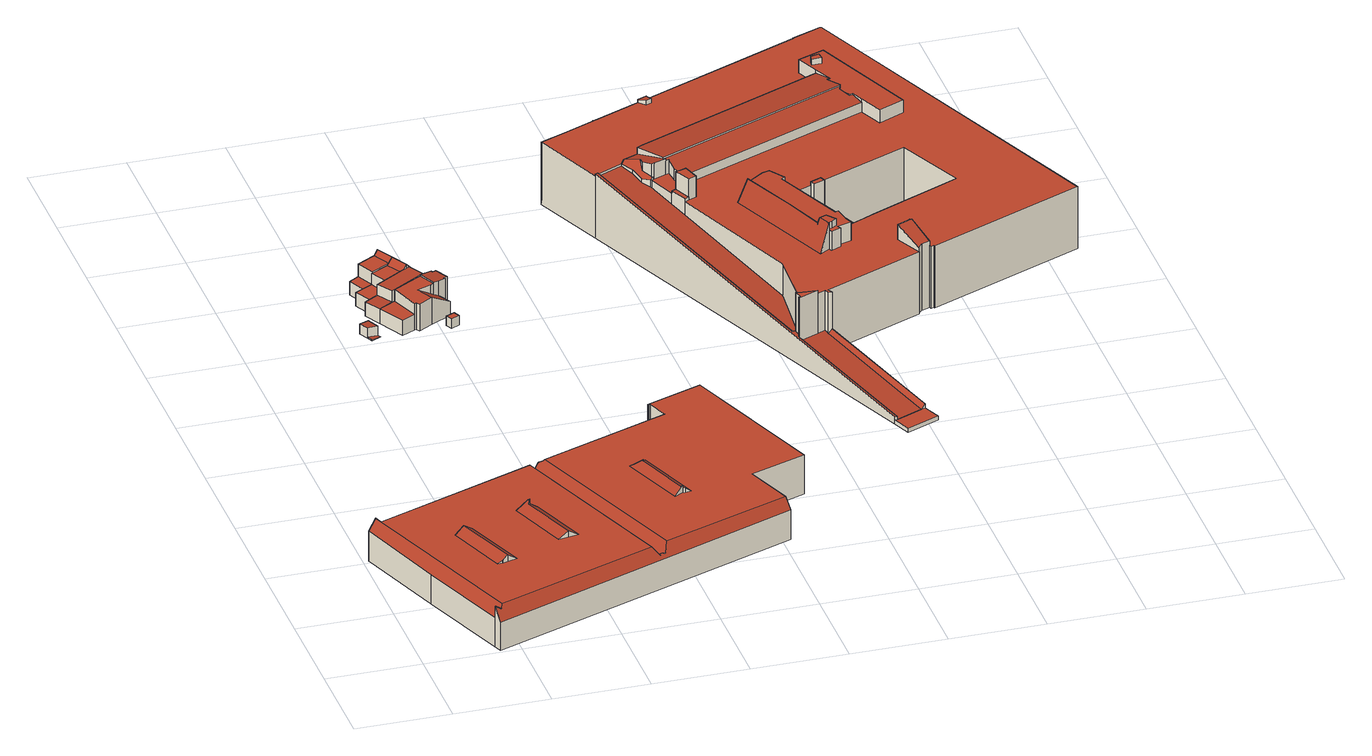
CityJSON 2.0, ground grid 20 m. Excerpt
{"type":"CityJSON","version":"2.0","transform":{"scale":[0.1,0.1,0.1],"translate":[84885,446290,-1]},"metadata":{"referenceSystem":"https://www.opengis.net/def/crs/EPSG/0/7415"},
"CityObjects":{
"building1":{"type":"Building","attributes":{"b3_bag_bag_overlap":0,"b3_dak_type":"slanted","b3_h_dak_50p":8.83,"b3_h_dak_70p":8.85,"b3_h_dak_max":10.49,"b3_h_dak_min":0.5,"b3_h_maaiveld":-0.081,"b3_kas_warenhuis":false,"b3_mutatie_ahn3_ahn4":false,"b3_opp_buitenmuur":1751.98,"b3_opp_dak_plat":2785.94,"b3_opp_dak_schuin":986.57,"b3_opp_grond":3411.85,"b3_opp_scheidingsmuur":124.76,"b3_reconstructie_onvolledig":false,"b3_rmse_lod12":0.497,"b3_rmse_lod13":0.497,"b3_rmse_lod22":0.145,"b3_val3dity_lod12":"[]","b3_val3dity_lod13":"[]","b3_val3dity_lod22":"[]","b3_volume_lod12":30475.56,"b3_volume_lod13":30475.56,"b3_volume_lod22":29940.79,"geconstateerd":false,"oorspronkelijkbouwjaar":1985,"status":"Pand in gebruik"},"children":["building1-1"]},
"building1-1":{"type":"BuildingPart","parents":["building1"],"geometry":[{"type":"Solid","lod":"2.2","boundaries":[[[[0,1,2,3,4,5,6,7,8,9,10,11,12,13,14,15,16,17,18,19,20,21,22,23,24,25,26]],[[27,21,20,28]],[[29,30,22,21,27]],[[31,23,22,30]],[[32,19,18,33]],[[33,18,17,34]],[[35,36,25,24,37]],[[34,17,16,38]],[[38,16,15,39]],[[40,41,42]],[[39,15,14,43,44]],[[45,46,30,29]],[[47,13,12,48]],[[48,12,11,49]],[[50,51,52]],[[53,6,5,54]],[[55,7,6,53]],[[46,45,56]],[[57,26,25,36]],[[58,59,60]],[[61,62,63]],[[28,20,19,32]],[[64,65,66,67]],[[68,69,70]],[[52,71,72]],[[69,68,72]],[[73,74,75]],[[74,73,65,64]],[[76,77,78]],[[67,66,79]],[[59,58,80]],[[81,82,83]],[[84,81,85]],[[82,81,84,62,61]],[[54,5,4,86]],[[87,8,7,55]],[[88,89,90]],[[77,76,91,92,93]],[[91,76,94]],[[93,92,95]],[[96,97,98,99]],[[98,97,100]],[[97,96,101,102]],[[102,101,103]],[[104,1,0,105]],[[86,4,3,106]],[[107,9,8,87]],[[108,109,10,9,107]],[[49,11,10,109]],[[70,109,108]],[[89,88,110]],[[41,40,111]],[[44,43,51,50]],[[43,14,13,47]],[[105,0,26,57]],[[106,3,2,112]],[[112,2,1,104]],[[37,24,23,31]],[[36,35,113]],[[67,79,42,41]],[[85,81,83,58,60]],[[82,61,63,80,58,83]],[[89,110,114,115,116,117,56,45,29,27,28,32,118,90]],[[98,100,78,77,93,95,99]],[[102,103,94,76,78,100,97]],[[70,108,107,87,55,53,88,90,118,68]],[[115,119,113,117,116],[40,42,79,66,65,73,75,111],[84,85,60,59,80,63,62]],[[41,111,75,74,64,67]],[[44,50,52,72,68,118,32,33,34,38,39],[103,101,96,99,95,92,91,94]],[[43,47,48,49,109,70,69,72,71,52,51]],[[113,35,37,31,30,46,56,117]],[[36,113,119,54,86,106,112,104,105,57]],[[119,115,114,110,88,53,54]]]],"semantics":{"surfaces":[{"type":"GroundSurface"},{"type":"WallSurface","on_footprint_edge":true},{"type":"WallSurface","on_footprint_edge":false},{"type":"RoofSurface"}],"values":[[0,1,1,1,1,1,1,1,1,2,1,2,1,1,2,1,1,2,1,2,2,1,2,2,2,2,2,2,2,2,2,2,2,2,1,1,2,2,2,2,2,2,2,2,1,1,1,1,1,2,2,2,2,1,1,1,1,1,2,3,3,3,3,3,3,3,3,3,3,3,3,3,3]]}}]},
"building2":{"type":"Building","attributes":{"b3_dak_type":"multiple horizontal","b3_h_dak_50p":1.98,"b3_h_dak_70p":2,"b3_h_dak_max":2.14,"b3_h_dak_min":-0.28,"b3_h_maaiveld":-0.198,"b3_kas_warenhuis":false,"b3_mutatie_ahn3_ahn4":false,"b3_opp_buitenmuur":15.7,"b3_opp_dak_plat":0,"b3_opp_dak_schuin":7.91,"b3_opp_grond":7.88,"b3_opp_scheidingsmuur":5.1,"b3_reconstructie_onvolledig":false,"b3_rmse_lod12":0.792,"b3_rmse_lod13":0.792,"b3_rmse_lod22":0.373,"b3_val3dity_lod12":"[]","b3_val3dity_lod13":"[]","b3_val3dity_lod22":"[]","b3_volume_lod12":17.32,"b3_volume_lod13":17.32,"b3_volume_lod22":12.14,"geconstateerd":false,"oorspronkelijkbouwjaar":1920,"status":"Pand ten onrechte opgevoerd"},"children":["building2-1"]},
"building2-1":{"type":"BuildingPart","parents":["building2"],"geometry":[{"type":"Solid","lod":"2.2","boundaries":[[[[120,121,122,123,124,125]],[[126,123,122]],[[127,120,125,128]],[[128,125,124,129,130]],[[129,124,123,126]],[[130,129,121,131]],[[131,121,120,127]],[[121,129,126,122]],[[131,127,128,130]]]],"semantics":{"surfaces":[{"type":"GroundSurface"},{"type":"WallSurface","on_footprint_edge":true},{"type":"WallSurface","on_footprint_edge":false},{"type":"RoofSurface"}],"values":[[0,1,1,1,1,2,1,3,3]]}}]},
"building3":{"type":"Building","attributes":{"b3_bag_bag_overlap":0,"b3_bouwlagen":2,"b3_dak_type":"slanted","b3_h_dak_50p":5.43,"b3_h_dak_70p":5.51,"b3_h_dak_max":6.83,"b3_h_dak_min":0.01,"b3_h_maaiveld":-0.236,"b3_kas_warenhuis":false,"b3_mutatie_ahn3_ahn4":false,"b3_opp_buitenmuur":50.2,"b3_opp_dak_plat":34.55,"b3_opp_dak_schuin":26.63,"b3_opp_grond":52.34,"b3_opp_scheidingsmuur":120.59,"b3_reconstructie_onvolledig":false,"b3_rmse_lod12":1.66,"b3_rmse_lod13":1.66,"b3_rmse_lod22":0.381,"b3_val3dity_lod12":"[]","b3_val3dity_lod13":"[]","b3_val3dity_lod22":"[]","b3_volume_lod12":299.65,"b3_volume_lod13":299.65,"b3_volume_lod22":254.77,"geconstateerd":false,"oorspronkelijkbouwjaar":1920,"status":"Pand in gebruik"},"children":["building3-1"]},
"building3-1":{"type":"BuildingPart","parents":["building3"],"geometry":[{"type":"Solid","lod":"2.2","boundaries":[[[[132,133,134,135,136,137,138,139,140,141,142,143]],[[144,138,137,145]],[[146,139,138,144]],[[147,136,135,148]],[[145,137,136,147]],[[149,140,139,146]],[[150,133,132,151]],[[152,150,153,154]],[[151,132,143,155]],[[156,141,140,149]],[[157,134,133,150,152]],[[148,135,134,157]],[[154,153,142,141,156]],[[155,143,142,153]],[[148,149,146,144,145,147]],[[157,156,149,148]],[[154,156,157,152]],[[155,153,150,151]]]],"semantics":{"surfaces":[{"type":"GroundSurface"},{"type":"WallSurface","on_footprint_edge":true},{"type":"WallSurface","on_footprint_edge":false},{"type":"RoofSurface"}],"values":[[0,1,1,1,1,1,1,2,1,1,1,1,1,1,3,3,3,3]]}}]},
"building4":{"type":"Building","attributes":{"b3_bag_bag_overlap":0,"b3_bouwlagen":2,"b3_dak_type":"slanted","b3_h_dak_50p":5.76,"b3_h_dak_70p":5.83,"b3_h_dak_max":6.79,"b3_h_dak_min":-0.13,"b3_h_maaiveld":-0.237,"b3_kas_warenhuis":false,"b3_mutatie_ahn3_ahn4":false,"b3_opp_buitenmuur":52.47,"b3_opp_dak_plat":12.99,"b3_opp_dak_schuin":45.67,"b3_opp_grond":54.66,"b3_opp_scheidingsmuur":134.34,"b3_reconstructie_onvolledig":false,"b3_rmse_lod12":1.47,"b3_rmse_lod13":1.47,"b3_rmse_lod22":0.449,"b3_val3dity_lod12":"[]","b3_val3dity_lod13":"[]","b3_val3dity_lod22":"[]","b3_volume_lod12":331.09,"b3_volume_lod13":331.09,"b3_volume_lod22":291.12,"geconstateerd":false,"oorspronkelijkbouwjaar":1920,"status":"Pand in gebruik"},"children":["building4-1"]},
"building4-1":{"type":"BuildingPart","parents":["building4"],"geometry":[{"type":"Solid","lod":"2.2","boundaries":[[[[158,159,139,160,161,162,163,164]],[[165,161,160,166]],[[167,139,159,168]],[[169,170,162,161,165]],[[166,160,139,167]],[[171,164,163,172]],[[173,174,170,169]],[[172,163,162,170]],[[168,159,158,174,173]],[[174,158,164,171]],[[166,167,168,165]],[[168,173,169,165]],[[174,171,172,170]]]],"semantics":{"surfaces":[{"type":"GroundSurface"},{"type":"WallSurface","on_footprint_edge":true},{"type":"WallSurface","on_footprint_edge":false},{"type":"RoofSurface"}],"values":[[0,1,1,1,1,1,2,1,1,1,3,3,3]]}}]},
"building5":{"type":"Building","attributes":{"b3_bag_bag_overlap":0,"b3_bouwlagen":2,"b3_dak_type":"slanted","b3_h_dak_50p":5.79,"b3_h_dak_70p":5.86,"b3_h_dak_max":6.74,"b3_h_dak_min":2.67,"b3_h_maaiveld":-0.236,"b3_kas_warenhuis":false,"b3_mutatie_ahn3_ahn4":false,"b3_opp_buitenmuur":169.05,"b3_opp_dak_plat":68.88,"b3_opp_dak_schuin":35.14,"b3_opp_grond":95.17,"b3_opp_scheidingsmuur":72.58,"b3_reconstructie_onvolledig":false,"b3_rmse_lod12":1.47,"b3_rmse_lod13":1.47,"b3_rmse_lod22":0.343,"b3_val3dity_lod12":"[]","b3_val3dity_lod13":"[]","b3_val3dity_lod22":"[]","b3_volume_lod12":579.38,"b3_volume_lod13":579.38,"b3_volume_lod22":496.64,"geconstateerd":false,"oorspronkelijkbouwjaar":1920,"status":"Pand in gebruik"},"children":["building5-1"]},
"building5-1":{"type":"BuildingPart","parents":["building5"],"geometry":[{"type":"Solid","lod":"2.2","boundaries":[[[[175,176,177,178,179,180,163,181,182,160,183,184,185,186,187,188]],[[189,186,185,190]],[[191,192,188,187,193]],[[194,175,188,192]],[[195,196,197,198]],[[198,197,179,178,199]],[[193,187,186,189]],[[190,185,184,200]],[[200,184,183,201]],[[201,183,160,202]],[[202,160,182,203,204]],[[205,206,207,192,191]],[[204,203,206,205]],[[208,209,207,206]],[[172,163,180,210]],[[199,178,177,211]],[[211,177,176,212]],[[203,182,181,196,195]],[[196,181,163,172]],[[210,180,179,197]],[[212,176,175,194]],[[209,208,213]],[[204,205,191,193,189,190,200,201,202]],[[210,197,196,172]],[[209,213,212,194,192,207]],[[213,208,206,203,195,198,199,211,212]]]],"semantics":{"surfaces":[{"type":"GroundSurface"},{"type":"WallSurface","on_footprint_edge":true},{"type":"WallSurface","on_footprint_edge":false},{"type":"RoofSurface"}],"values":[[0,1,1,1,2,1,1,1,1,1,1,2,2,2,1,1,1,1,1,1,1,2,3,3,3,3]]}}]},
"building6":{"type":"Building","attributes":{"b3_bag_bag_overlap":0,"b3_bouwlagen":2,"b3_dak_type":"slanted","b3_h_dak_50p":5.76,"b3_h_dak_70p":5.81,"b3_h_dak_max":6.86,"b3_h_dak_min":2.69,"b3_h_maaiveld":-0.236,"b3_kas_warenhuis":false,"b3_mutatie_ahn3_ahn4":false,"b3_opp_buitenmuur":44.33,"b3_opp_dak_plat":27.21,"b3_opp_dak_schuin":25.32,"b3_opp_grond":43.8,"b3_opp_scheidingsmuur":114.16,"b3_reconstructie_onvolledig":false,"b3_rmse_lod12":1.47,"b3_rmse_lod13":1.47,"b3_rmse_lod22":0.113,"b3_val3dity_lod12":"[]","b3_val3dity_lod13":"[]","b3_val3dity_lod22":"[]","b3_volume_lod12":264.33,"b3_volume_lod13":264.33,"b3_volume_lod22":228.85,"geconstateerd":false,"oorspronkelijkbouwjaar":1920,"status":"Pand in gebruik"},"children":["building6-1"]},
"building6-1":{"type":"BuildingPart","parents":["building6"],"geometry":[{"type":"Solid","lod":"2.2","boundaries":[[[[214,215,216,217,136,135,218,219,220,221,222,223]],[[224,223,222,225,226]],[[227,217,216,228]],[[147,136,217,227]],[[228,216,215,229]],[[230,214,223,224]],[[225,222,221,231]],[[226,225,232,233]],[[233,232,219,218,234]],[[231,221,220,235]],[[148,135,136,147]],[[234,218,135,148]],[[235,220,219,232]],[[229,215,214,230]],[[233,234,224,226]],[[148,230,224,234]],[[235,232,225,231]],[[229,230,148,147,227,228]]]],"semantics":{"surfaces":[{"type":"GroundSurface"},{"type":"WallSurface","on_footprint_edge":true},{"type":"WallSurface","on_footprint_edge":false},{"type":"RoofSurface"}],"values":[[0,1,1,1,1,1,1,2,1,1,1,1,1,1,3,3,3,3]]}}]},
"building7":{"type":"Building","attributes":{"b3_dak_type":"horizontal","b3_h_dak_50p":1.93,"b3_h_dak_70p":1.95,"b3_h_dak_max":2.01,"b3_h_dak_min":1.76,"b3_h_maaiveld":-0.224,"b3_kas_warenhuis":false,"b3_mutatie_ahn3_ahn4":false,"b3_opp_buitenmuur":15.49,"b3_opp_dak_plat":3.2,"b3_opp_dak_schuin":0,"b3_opp_grond":3.2,"b3_opp_scheidingsmuur":0,"b3_reconstructie_onvolledig":false,"b3_rmse_lod12":0.0564,"b3_rmse_lod13":0.0564,"b3_rmse_lod22":0.0494,"b3_val3dity_lod12":"[]","b3_val3dity_lod13":"[]","b3_val3dity_lod22":"[]","b3_volume_lod12":6.94,"b3_volume_lod13":6.94,"b3_volume_lod22":6.87,"geconstateerd":false,"oorspronkelijkbouwjaar":1987,"status":"Pand in gebruik"},"children":["building7-1"]},
"building7-1":{"type":"BuildingPart","parents":["building7"],"geometry":[{"type":"Solid","lod":"2.2","boundaries":[[[[236,237,238,239]],[[240,236,239,241]],[[241,239,238,242]],[[242,238,237,243]],[[243,237,236,240]],[[243,240,241,242]]]],"semantics":{"surfaces":[{"type":"GroundSurface"},{"type":"WallSurface","on_footprint_edge":true},{"type":"RoofSurface"}],"values":[[0,1,1,1,1,2]]}}]},
"building8":{"type":"Building","attributes":{"b3_dak_type":"multiple horizontal","b3_h_dak_50p":13.46,"b3_h_dak_70p":13.49,"b3_h_dak_max":19.22,"b3_h_dak_min":-0.12,"b3_h_maaiveld":-0.46,"b3_kas_warenhuis":false,"b3_mutatie_ahn3_ahn4":false,"b3_opp_buitenmuur":6791.04,"b3_opp_dak_plat":5007.1,"b3_opp_dak_schuin":1506.49,"b3_opp_grond":5737.86,"b3_opp_scheidingsmuur":0,"b3_reconstructie_onvolledig":false,"b3_rmse_lod12":2.93,"b3_rmse_lod13":1.37,"b3_rmse_lod22":0.542,"b3_val3dity_lod12":"[]","b3_val3dity_lod13":"[]","b3_val3dity_lod22":"[]","b3_volume_lod12":73715.58,"b3_volume_lod13":70844.18,"b3_volume_lod22":71900.51,"geconstateerd":false,"oorspronkelijkbouwjaar":2009,"status":"Pand in gebruik"},"children":["building8-1"]},
"building8-1":{"type":"BuildingPart","parents":["building8"],"geometry":[{"type":"Solid","lod":"2.2","boundaries":[[[[244,245,246,247,248,249,250,251,252,253,254,255,256,257,258,259,260,261,262,263,264,265,266,267,268,269,270],[271,272,273,274,275],[276,277,278,279,280,281,282]],[[283,244,270,284]],[[285,286,284,287]],[[288,289,249,248,290]],[[291,250,249,289]],[[292,293,294,295]],[[293,296,297,298]],[[299,300,301,302]],[[302,301,303,304]],[[305,267,266,306]],[[307,308,309,310,311,312]],[[313,257,256,314]],[[315,316,317,318,319]],[[320,321,322]],[[323,253,252,324]],[[325,326,327,328]],[[329,255,254,330]],[[331,332,289,288]],[[333,246,245,301]],[[334,335,336,337]],[[287,284,270,269,336]],[[338,339,340,341]],[[342,343,308,307]],[[306,266,265,344]],[[290,248,247,345,346]],[[347,251,250,291]],[[324,252,251,347]],[[348,349,279,278,350]],[[350,278,277,351]],[[330,254,253,323]],[[352,353,354,355]],[[356,357,358,359]],[[359,358,360,309,308]],[[361,362,363,364,365]],[[365,364,295,366]],[[357,268,267,305]],[[367,368,369,370]],[[311,310,368,367]],[[371,372,360,358]],[[372,371,373]],[[344,374,373]],[[375,376,377,378,379]],[[380,381,382,383]],[[384,385,353,352]],[[386,387,388]],[[379,378,385,384]],[[389,390,391,392]],[[393,263,262,394]],[[395,396,397,398]],[[397,396,390,389]],[[399,400,273,272,401,402]],[[403,404,339,338]],[[405,259,258,406]],[[407,408,409,410]],[[411,412,376,375]],[[413,414,400,399]],[[414,281,280,415]],[[298,297,416,417]],[[396,395,418,419]],[[420,271,275,421]],[[422,423,424,425]],[[422,426,427]],[[428,429,430,431]],[[432,325,433,434]],[[435,436,437,326,325,432]],[[438,439,436,435]],[[440,260,259,405,441]],[[370,369,442,443]],[[443,442,264,263,393]],[[394,262,261,340]],[[444,445,282,281,414,413]],[[446,276,282,445]],[[431,430,423,422]],[[447,448,415,449]],[[448,274,273,400]],[[341,340,261,260,440]],[[337,336,269,268,357,356]],[[450,451,429,428]],[[335,452,451,450]],[[453,454,450]],[[387,455,362,361]],[[456,457,458,459]],[[457,460,300,299]],[[449,415,280,279,349]],[[461,462,349,348]],[[419,418,463,464]],[[441,405,465,466]],[[466,465,467,468]],[[421,275,274,448,447]],[[469,470,404,403]],[[468,467,470,469]],[[406,258,257,313]],[[314,256,255,329]],[[471,472,473,474]],[[410,409,452,335,334]],[[402,401,445,444]],[[401,272,271,420]],[[475,476,381,380]],[[392,391,477,478]],[[478,477,476,475]],[[464,463,479,480]],[[481,482,472,471]],[[483,446,482,481]],[[351,277,276,446,483]],[[321,320,316,315]],[[427,426,317,316]],[[425,424,437,436]],[[366,295,294,484,485]],[[319,318,296,293,292]],[[417,416,486,487]],[[488,489,462,461]],[[459,458,332,331]],[[346,345,460,457,456]],[[490,491,492,484]],[[493,494,495,496]],[[497,438,434,498]],[[499,500,439,438,497]],[[501,502,343,342]],[[480,479,489,488]],[[503,504,505,506]],[[498,434,433,504,503]],[[507,508,494,493]],[[474,473,495,494]],[[506,505,500,499]],[[345,247,246,333]],[[364,363,454,453]],[[509,510,511,512]],[[513,407,502,501]],[[514,515,516,408,407,513]],[[328,327,516,515]],[[312,311,515,514]],[[374,344,265,264,442]],[[355,354,455,387,386]],[[512,511,517,518]],[[518,517,519,520]],[[520,519,510,509]],[[304,303,286,285]],[[301,245,244,283]],[[521,522,523]],[[491,490,523]],[[522,521,412,411]],[[485,484,492,524,525]],[[526,527,528]],[[525,524,528]],[[527,526,529]],[[383,382,508,507]],[[487,486,377,376]],[[344,373,371,358,357,305,306]],[[448,400,414,415]],[[468,469,403,338,341,440,441,466]],[[402,444,413,399]],[[478,475,380,389,392]],[[427,316,320,322,453,450,428,431,422]],[[346,456,459,331,288,290]],[[434,438,435,432]],[[506,499,497,498,503]],[[345,333,301,300,460]],[[364,453,322,321,315,319,292,295]],[[502,407,410,334,337,356,359,308,343]],[[516,327,326,437,424,423,430,429,451,452,409,408]],[[312,514,513,501,342,307]],[[369,372,373,374,442]],[[520,509,512,518]],[[530,529,526,528,524,492,491,523,522,411,375,379,384,352,355,386,388],[510,519,517,511]],[[301,283,284,286,303]],[[372,369,368,310,309,360]],[[487,376,412,521,523,490,484,294,293,298,417]],[[527,529,530,388,387,361,365,366,485,525,528]],[[383,507,493,496,398,397,389,380]],[[508,382,381,476,477,391,390,396,419,464,480,488,461,348,350,351,483,481,471,474,494]],[[377,486,416,297,296,318,317,426,422,425,436,439,500,505,504,433,325,328,515,311,367,370,443,393,394,340,339,404,470,467,465,405,406,313,314,329,330,323,324,347,291,289,332,458,457,299,302,304,285,287,336,335,450,454,363,362,455,354,353,385,378],[398,496,495,473,472,482,446,445,401,420,421,447,449,349,462,489,479,463,418,395]]]],"semantics":{"surfaces":[{"type":"GroundSurface"},{"type":"WallSurface","on_footprint_edge":true},{"type":"WallSurface","on_footprint_edge":false},{"type":"RoofSurface"}],"values":[[0,1,2,1,1,2,2,2,2,1,2,1,2,2,1,2,1,2,1,2,1,2,2,1,1,1,1,1,1,1,2,2,2,2,2,1,2,2,2,2,2,2,2,2,2,2,2,1,2,2,1,2,1,2,2,2,1,2,2,1,2,2,2,2,2,2,1,2,1,1,1,1,2,2,1,1,1,2,2,2,2,2,2,1,2,2,2,2,1,2,2,1,1,2,2,2,1,2,2,2,2,2,2,1,2,2,2,2,2,2,2,2,2,2,2,2,2,2,2,2,2,2,2,2,1,2,2,2,2,2,2,1,2,2,2,2,2,1,2,2,2,2,2,2,2,2,2,3,3,3,3,3,3,3,3,3,3,3,3,3,3,3,3,3,3,3,3,3,3,3,3]]}}]}
},
"vertices":[
[51,415,9],[94,431,9],[94,432,9],[364,532,9],[366,528,9],[379,533,9],[383,534,9],[382,535,9],[384,535,9],[393,538,9],[394,537,9],[400,541,9],[398,544,9],[668,644,9],[658,673,9],[656,676,9],[774,719,9],[890,405,9],[773,362,9],[810,261,9],[816,246,9],[157,0,9],[150,17,9],[79,209,9],[10,401,9],[26,407,9],[51,416,9],[157,0,72],[816,246,75],[150,17,99],[150,17,74],[79,209,74],[810,261,98],[773,362,98],[890,405,97],[26,407,99],[26,407,73],[10,401,76],[774,719,97],[656,676,97],[174,309,99],[174,309,113],[194,316,99],[658,673,28],[658,673,97],[152,18,99],[152,18,77],[668,644,73],[398,544,73],[400,541,79],[660,674,97],[660,674,27],[676,630,97],[383,534,73],[379,533,79],[382,535,73],[164,17,92],[51,416,73],[363,231,113],[363,231,99],[384,235,99],[320,362,117],[320,362,99],[295,357,99],[213,173,105],[213,173,99],[223,176,99],[223,176,113],[404,529,99],[404,529,98],[402,530,96],[676,630,98],[614,607,98],[212,172,99],[212,172,105],[202,172,99],[579,451,110],[579,451,113],[578,448,111],[244,181,99],[342,228,99],[323,361,108],[323,361,118],[318,352,113],[323,361,99],[338,360,99],[366,528,79],[384,535,75],[526,146,73],[526,146,84],[533,146,82],[579,451,98],[564,455,98],[564,455,104],[590,473,98],[554,459,98],[624,333,98],[624,333,109],[624,333,113],[605,321,98],[620,335,111],[628,332,98],[628,332,107],[641,334,98],[94,431,74],[51,415,74],[364,532,73],[393,538,89],[394,537,90],[394,537,81],[519,143,84],[155,301,99],[94,432,73],[32,391,99],[517,144,86],[506,149,99],[192,33,99],[167,24,99],[540,162,99],[370,516,99],
[263,1249,8],[275,1224,8],[279,1217,8],[259,1207,8],[252,1220,8],[243,1239,8],[259,1207,10],[263,1249,29],[243,1239,31],[252,1220,10],[252,1220,31],[275,1224,29],
[266,1343,8],[304,1363,8],[341,1382,8],[353,1389,8],[388,1407,8],[394,1397,8],[383,1391,8],[396,1366,8],[372,1353,8],[361,1347,8],[321,1326,8],[284,1307,8],[383,1391,49],[394,1397,38],[396,1366,50],[388,1407,37],[353,1389,78],[372,1353,78],[304,1363,39],[266,1343,39],[304,1363,64],[321,1326,39],[321,1326,65],[284,1307,39],[361,1347,65],[341,1382,65],
[301,1316,8],[377,1356,8],[415,1331,8],[395,1321,8],[322,1283,8],[291,1266,8],[273,1301,8],[395,1321,72],[415,1331,49],[396,1366,48],[377,1356,71],[322,1283,66],[322,1283,42],[273,1301,40],[291,1266,41],[301,1316,66],[301,1316,42],
[431,1257,8],[387,1234,8],[357,1217,8],[353,1225,8],[349,1223,8],[321,1209,8],[327,1285,8],[388,1317,8],[416,1327,8],[424,1331,8],[439,1304,8],[431,1300,8],[433,1296,8],[416,1286,8],[431,1300,68],[439,1304,67],[416,1286,71],[416,1286,39],[433,1296,68],[431,1257,39],[327,1285,68],[327,1285,42],[349,1223,43],[349,1223,67],[353,1225,67],[424,1331,68],[416,1327,69],[415,1331,69],[388,1317,70],[388,1317,73],[405,1281,73],[405,1281,70],[405,1281,46],[398,1277,70],[398,1277,51],[321,1209,42],[357,1217,67],[387,1234,69],[369,1268,69],
[334,1424,8],[360,1438,8],[372,1413,8],[383,1418,8],[345,1384,8],[305,1363,8],[284,1352,8],[267,1388,8],[288,1400,8],[326,1420,8],[326,1420,68],[288,1400,39],[288,1400,67],[383,1418,36],[372,1413,49],[360,1438,47],[334,1424,78],[267,1388,38],[305,1363,39],[305,1363,67],[345,1384,68],[284,1352,38],
[419,1208,8],[412,1222,8],[431,1231,8],[437,1217,8],[419,1208,30],[437,1217,29],[431,1231,29],[412,1222,29],
[723,1618,5],[842,1668,5],[920,1700,5],[945,1710,5],[965,1719,5],[965,1717,5],[1304,1858,5],[1303,1859,5],[1365,1884,5],[1366,1883,5],[1368,1884,5],[1668,1158,5],[1338,1021,5],[1337,1022,5],[1331,1020,5],[1329,1025,5],[1312,1019,5],[1302,1009,5],[1303,1006,5],[1093,919,5],[1098,908,5],[1207,645,5],[1222,608,5],[1153,579,5],[1137,617,5],[786,1464,5],[723,1617,5],[1389,1399,5],[1197,1319,5],[1202,1308,5],[1259,1171,5],[1452,1256,5],[1115,1285,5],[1107,1281,5],[1170,1131,5],[1177,1134,5],[1237,1161,5],[1179,1300,5],[1175,1310,5],[723,1618,13],[723,1617,13],[775,1638,145],[775,1638,13],[723,1617,145],[965,1717,151],[965,1717,145],[965,1719,151],[1304,1858,145],[918,1429,180],[918,1429,176],[915,1436,177],[915,1436,178],[918,1429,145],[925,1432,145],[925,1432,176],[847,1668,145],[847,1668,13],[842,1668,13],[842,1668,145],[844,1667,13],[844,1667,145],[1153,579,14],[1222,608,14],[1028,893,151],[1028,893,62],[1028,893,55],[1069,911,55],[1069,911,144],[1069,911,151],[1337,1022,144],[1338,1021,144],[887,1421,179],[887,1421,151],[887,1421,145],[892,1420,145],[892,1420,180],[875,1447,151],[875,1447,170],[877,1467,164],[1366,1883,144],[1365,1884,144],[924,1319,145],[924,1319,115],[1037,1039,73],[1037,1039,144],[1668,1158,144],[1368,1884,144],[969,1699,155],[969,1699,145],[920,1700,13],[792,1467,149],[792,1467,145],[786,1464,145],[786,1464,149],[1277,1064,178],[1277,1064,144],[1302,1009,144],[1302,1009,152],[1027,897,151],[1027,897,63],[1207,645,14],[945,1710,13],[945,1710,151],[1303,1859,145],[1177,1134,186],[1177,1134,144],[1170,1131,187],[1107,1281,187],[1332,1752,173],[1332,1752,144],[1276,1729,144],[1276,1729,174],[1137,617,21],[1137,617,14],[1142,618,14],[1142,618,21],[1142,618,13],[896,1515,167],[896,1515,145],[884,1509,145],[884,1509,152],[884,1509,167],[915,1436,180],[1086,918,144],[1086,918,55],[1090,908,53],[1090,908,144],[1199,642,14],[1199,642,13],[1200,642,14],[1207,645,23],[1350,1551,173],[1350,1551,166],[1350,1551,144],[1371,1502,144],[1371,1502,173],[1128,1095,201],[1128,1095,187],[1124,1093,187],[1124,1093,192],[1426,1526,172],[1426,1526,144],[1296,1682,174],[1296,1682,167],[1313,1642,174],[1138,1071,202],[1138,1071,187],[1146,1073,187],[1146,1073,202],[1093,919,144],[1303,1006,144],[1139,1068,144],[1139,1068,187],[1139,1068,202],[1118,1055,144],[1202,1308,153],[1202,1308,97],[1197,1319,144],[1197,1319,153],[1301,1074,178],[1301,1074,144],[1329,1025,144],[1331,1020,144],[1026,915,65],[1026,915,57],[1019,915,58],[1019,915,66],[1339,1577,173],[1339,1577,171],[1179,1300,153],[1179,1300,99],[1237,1161,99],[928,1405,145],[928,1405,171],[1142,1061,144],[1142,1061,187],[1389,1399,144],[1452,1256,144],[884,1417,145],[884,1417,130],[885,1416,129],[885,1416,145],[889,1418,145],[889,1418,151],[861,1464,145],[861,1464,137],[871,1434,133],[871,1434,140],[924,1319,151],[932,1323,145],[932,1323,152],[908,1357,151],[908,1357,145],[908,1357,121],[917,1359,152],[917,1359,145],[1312,1019,154],[1329,1025,154],[1098,908,62],[1098,908,144],[1175,1310,153],[1175,1310,144],[1115,1285,144],[1259,1171,144],[1259,1171,97],[1237,1161,144],[847,1492,145],[847,1492,141],[792,1467,141],[853,1495,153],[853,1495,145],[1296,1682,144],[945,1709,151],[945,1709,145],[958,1695,145],[958,1695,155],[945,1709,14],[1183,1101,186],[1183,1101,144],[1163,1070,144],[1163,1070,186],[1309,1077,144],[1309,1077,178],[1306,1076,144],[1306,1076,178],[1305,1077,178],[1305,1077,144],[1079,1314,187],[1079,1314,144],[1049,1293,144],[1049,1293,187],[1143,1101,201],[1143,1101,187],[1157,1080,187],[1157,1080,202],[1159,1077,144],[1159,1077,186],[1093,1318,187],[1093,1318,144],[1115,1285,187],[1322,1604,177],[1322,1604,180],[938,1381,145],[938,1381,166],[1189,1086,186],[1189,1086,144],[1319,1596,176],[1319,1596,174],[1322,1604,174],[1042,1292,193],[1042,1292,187],[1042,1292,144],[1021,1289,144],[917,1359,192],[932,1323,192],[931,1362,192],[931,1362,145],[1030,898,151],[1030,898,63],[949,1330,192],[949,1330,145],[939,1365,145],[939,1365,192],[1091,1175,193],[1091,1175,187],[1296,1714,187],[1296,1714,174],[1294,1702,174],[1294,1702,187],[1026,915,151],[1031,914,151],[1031,914,144],[1031,914,57],[1315,1703,174],[1315,1703,187],[1313,1718,174],[1313,1718,187],[1332,1574,171],[1332,1574,174],[1325,1586,174],[1323,1605,174],[1323,1605,180],[1307,1642,174],[1307,1642,173],[1308,1639,174],[1312,1641,174],[1313,1641,174]
]}
